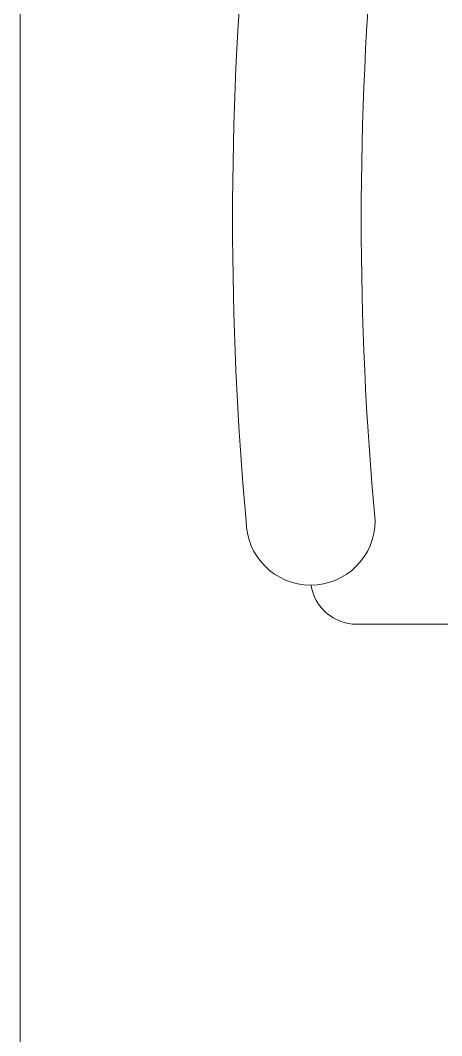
# Model space of a CAD drawing. Header units: inches. Extents: x -501855 to 57169, y -29325 to 19878.
# Drawn here: x 23950 to 24179, y -12826 to -12274 of the extents above; entities that cross this region are included whole.
import ezdxf

# ---------------------------------------------------------------- set-up
doc = ezdxf.new("R2010")
doc.units = ezdxf.units.IN
doc.header["$LTSCALE"] = 25
doc.header["$MEASUREMENT"] = 0
doc.linetypes.add('DASHDOT', pattern=[25.4, 12.7, -6.35, 0, -6.35])
doc.layers.get('0').update_dxf_attribs({"color": 8})
for name, color, linetype, lineweight in [('00-Ground Floor$0$LOADING', 253, 'Continuous', 5), ('00-Ground Floor$0$Walls', 251, 'Continuous', 5), ('E-LITE-CLNG-CNDT', 6, 'DASHDOT', 35)]:
    doc.layers.add(name, color=color, linetype=linetype, lineweight=lineweight)

# ---------------------------------------------------------------- blocks, each defined once
blk = doc.blocks.new('00-Ground Floor$0$GF21018-P')
at = {"color": 0}
blk.add_line((0.2204937210156821, 0.4756307261486727), (0.2204937210156821, 0.0674977280054634), dxfattribs=at)
for centre, radius, start, end in [((-4.0174444003e-06, 1.846735474002139), 1.776735474005004, 264.6945553321505, 275.3052680112835), ((0.1640881380565453, 0.0424977280054613), 0.0351139560901341, 270.0000000000001, 90), ((0.1954937210156835, 0.0674977280054634), 0.025, 278.5279241468623, 360), ((-3.2405935642e-06, 1.831363171438854), 1.831363171441721, 264.8532206013883, 275.1469821681523)]:
    blk.add_arc(centre, radius, start, end, dxfattribs=at)
blk = doc.blocks.new('00-Ground Floor')
at = {"layer": '00-Ground Floor$0$Walls'}
blk.add_line((23949.50602714092, -10057.42710642127, -5.889685836021185e-07), (23949.50602714092, -13467.42710640916, -5.889685836021185e-07), dxfattribs=at)
at = {"layer": '00-Ground Floor$0$LOADING', "extrusion": (-7.774263848676315e-06, 2.240207019314473e-05, 0.9999999997188542), "xscale": 1000, "yscale": 1000, "zscale": 1000, "rotation": 269.9985892449481}
blk.add_blockref('00-Ground Floor$0$GF21018-P', (24065.05832394128, -12381.78814081332, -0.4848281270670515), dxfattribs=at)

msp = doc.modelspace()

# ---------------------------------------------------------------- block references
at = {"layer": 'E-LITE-CLNG-CNDT'}
msp.add_blockref('00-Ground Floor', (0, 0), dxfattribs=at)

doc.saveas('drawing.dxf')
